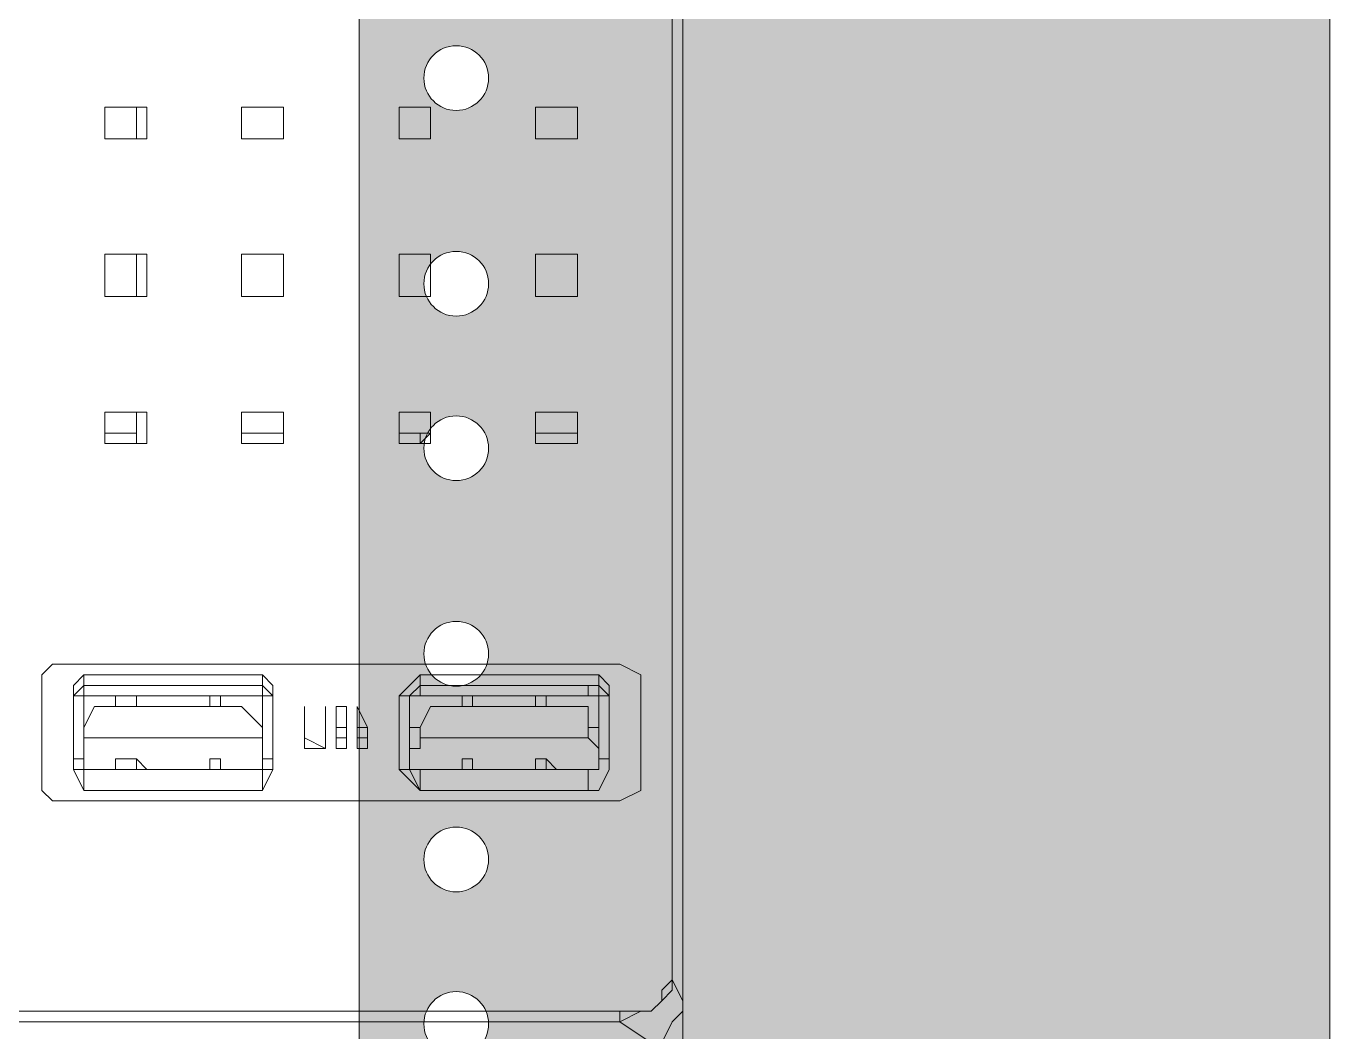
# Model space of a CAD drawing. Header units: millimetres. Extents: x 11706 to 18081, y 7308 to 12674.
# Drawn here: x 16327.1 to 16409.8, y 9467.6 to 9531.4 of the extents above; entities that cross this region are included whole.
import ezdxf

# ---------------------------------------------------------------- set-up
doc = ezdxf.new("R2010")
doc.units = ezdxf.units.MM
doc.layers.get('0').update_dxf_attribs({"lineweight": 0})
doc.layers.add('H', color=7, linetype='Continuous')

# ---------------------------------------------------------------- blocks, each defined once
blk = doc.blocks.new('ND-6842')
h = blk.add_hatch(color=9)
h.dxf.hatch_style = 1
h.paths.add_polyline_path([(2857.57, 7259.12), (2257.57, 7259.12), (2257.57, 5286.22), (2857.57, 5286.22)])
h.paths.add_polyline_path([(2807.57, 7209.12), (2807.57, 5336.22), (2307.57, 5336.22), (2307.57, 7209.12)], flags=16)
h = blk.add_hatch(color=9)
h.dxf.hatch_style = 1
h.paths.add_polyline_path([(2782.57, 7209.12), (2807.57, 7209.12), (2807.57, 5336.22), (2782.57, 5336.22)])
h.paths.add_polyline_path([(2792.57, 5345.52, 1), (2787.57, 5345.52, 1)], flags=16)
h.paths.add_polyline_path([(2792.57, 5361.4, 1), (2787.57, 5361.4, 1)], flags=16)
h.paths.add_polyline_path([(2792.57, 5377.27, 1), (2787.57, 5377.27, 1)], flags=16)
h.paths.add_polyline_path([(2792.57, 5389.97, 1), (2787.57, 5389.97, 1)], flags=16)
h.paths.add_polyline_path([(2792.57, 5405.85, 1), (2787.57, 5405.85, 1)], flags=16)
h.paths.add_polyline_path([(2792.57, 5421.72, 1), (2787.57, 5421.72, 1)], flags=16)
h.paths.add_polyline_path([(2792.57, 5434.42, 1), (2787.57, 5434.42, 1)], flags=16)
h.paths.add_polyline_path([(2792.57, 5450.3, 1), (2787.57, 5450.3, 1)], flags=16)
h.paths.add_polyline_path([(2792.57, 5466.17, 1), (2787.57, 5466.17, 1)], flags=16)
h.paths.add_polyline_path([(2792.57, 5478.87, 1), (2787.57, 5478.87, 1)], flags=16)
h.paths.add_polyline_path([(2792.57, 5494.75, 1), (2787.57, 5494.75, 1)], flags=16)
h.paths.add_polyline_path([(2792.57, 5510.62, 1), (2787.57, 5510.62, 1)], flags=16)
h.paths.add_polyline_path([(2792.57, 5523.32, 1), (2787.57, 5523.32, 1)], flags=16)
h.paths.add_polyline_path([(2792.57, 5539.2, 1), (2787.57, 5539.2, 1)], flags=16)
h.paths.add_polyline_path([(2792.57, 5555.07, 1), (2787.57, 5555.07, 1)], flags=16)
h.paths.add_polyline_path([(2792.57, 5567.77, 1), (2787.57, 5567.77, 1)], flags=16)
h.paths.add_polyline_path([(2792.57, 5583.65, 1), (2787.57, 5583.65, 1)], flags=16)
h.paths.add_polyline_path([(2792.57, 5599.52, 1), (2787.57, 5599.52, 1)], flags=16)
h.paths.add_polyline_path([(2792.57, 5612.22, 1), (2787.57, 5612.22, 1)], flags=16)
h.paths.add_polyline_path([(2792.57, 5628.1, 1), (2787.57, 5628.1, 1)], flags=16)
h.paths.add_polyline_path([(2792.57, 5643.97, 1), (2787.57, 5643.97, 1)], flags=16)
h.paths.add_polyline_path([(2792.57, 5656.67, 1), (2787.57, 5656.67, 1)], flags=16)
h.paths.add_polyline_path([(2792.57, 5672.55, 1), (2787.57, 5672.55, 1)], flags=16)
h.paths.add_polyline_path([(2792.57, 5688.42, 1), (2787.57, 5688.42, 1)], flags=16)
h.paths.add_polyline_path([(2792.57, 5701.12, 1), (2787.57, 5701.12, 1)], flags=16)
h.paths.add_polyline_path([(2792.57, 5717, 1), (2787.57, 5717, 1)], flags=16)
h.paths.add_polyline_path([(2792.57, 5732.87, 1), (2787.57, 5732.87, 1)], flags=16)
h.paths.add_polyline_path([(2792.57, 5745.57, 1), (2787.57, 5745.57, 1)], flags=16)
h.paths.add_polyline_path([(2792.57, 5761.45, 1), (2787.57, 5761.45, 1)], flags=16)
h.paths.add_polyline_path([(2792.57, 5777.32, 1), (2787.57, 5777.32, 1)], flags=16)
h.paths.add_polyline_path([(2792.57, 5790.02, 1), (2787.57, 5790.02, 1)], flags=16)
h.paths.add_polyline_path([(2792.57, 5805.9, 1), (2787.57, 5805.9, 1)], flags=16)
h.paths.add_polyline_path([(2792.57, 5821.77, 1), (2787.57, 5821.77, 1)], flags=16)
h.paths.add_polyline_path([(2792.57, 5834.47, 1), (2787.57, 5834.47, 1)], flags=16)
h.paths.add_polyline_path([(2792.57, 5850.35, 1), (2787.57, 5850.35, 1)], flags=16)
h.paths.add_polyline_path([(2792.57, 5866.22, 1), (2787.57, 5866.22, 1)], flags=16)
h.paths.add_polyline_path([(2792.57, 5878.92, 1), (2787.57, 5878.92, 1)], flags=16)
h.paths.add_polyline_path([(2792.57, 5894.8, 1), (2787.57, 5894.8, 1)], flags=16)
h.paths.add_polyline_path([(2792.57, 5910.67, 1), (2787.57, 5910.67, 1)], flags=16)
h.paths.add_polyline_path([(2792.57, 5923.37, 1), (2787.57, 5923.37, 1)], flags=16)
h.paths.add_polyline_path([(2792.57, 5939.25, 1), (2787.57, 5939.25, 1)], flags=16)
h.paths.add_polyline_path([(2792.57, 5955.12, 1), (2787.57, 5955.12, 1)], flags=16)
h.paths.add_polyline_path([(2792.57, 5967.82, 1), (2787.57, 5967.82, 1)], flags=16)
h.paths.add_polyline_path([(2792.57, 5983.7, 1), (2787.57, 5983.7, 1)], flags=16)
h.paths.add_polyline_path([(2792.57, 5999.57, 1), (2787.57, 5999.57, 1)], flags=16)
h.paths.add_polyline_path([(2792.57, 6012.27, 1), (2787.57, 6012.27, 1)], flags=16)
h.paths.add_polyline_path([(2792.57, 6028.15, 1), (2787.57, 6028.15, 1)], flags=16)
h.paths.add_polyline_path([(2792.57, 6044.02, 1), (2787.57, 6044.02, 1)], flags=16)
h.paths.add_polyline_path([(2792.57, 6056.72, 1), (2787.57, 6056.72, 1)], flags=16)
h.paths.add_polyline_path([(2792.57, 6072.6, 1), (2787.57, 6072.6, 1)], flags=16)
h.paths.add_polyline_path([(2792.57, 6088.47, 1), (2787.57, 6088.47, 1)], flags=16)
h.paths.add_polyline_path([(2792.57, 6101.17, 1), (2787.57, 6101.17, 1)], flags=16)
h.paths.add_polyline_path([(2792.57, 6117.05, 1), (2787.57, 6117.05, 1)], flags=16)
h.paths.add_polyline_path([(2792.57, 6132.92, 1), (2787.57, 6132.92, 1)], flags=16)
h.paths.add_polyline_path([(2792.57, 6145.62, 1), (2787.57, 6145.62, 1)], flags=16)
h.paths.add_polyline_path([(2792.57, 6161.5, 1), (2787.57, 6161.5, 1)], flags=16)
h.paths.add_polyline_path([(2792.57, 6177.37, 1), (2787.57, 6177.37, 1)], flags=16)
h.paths.add_polyline_path([(2792.57, 6190.07, 1), (2787.57, 6190.07, 1)], flags=16)
h.paths.add_polyline_path([(2792.57, 6205.95, 1), (2787.57, 6205.95, 1)], flags=16)
h.paths.add_polyline_path([(2792.57, 6221.82, 1), (2787.57, 6221.82, 1)], flags=16)
h.paths.add_polyline_path([(2792.57, 6234.52, 1), (2787.57, 6234.52, 1)], flags=16)
h.paths.add_polyline_path([(2792.57, 6250.4, 1), (2787.57, 6250.4, 1)], flags=16)
h.paths.add_polyline_path([(2792.57, 6266.27, 1), (2787.57, 6266.27, 1)], flags=16)
h.paths.add_polyline_path([(2792.57, 6278.97, 1), (2787.57, 6278.97, 1)], flags=16)
h.paths.add_polyline_path([(2792.57, 6294.85, 1), (2787.57, 6294.85, 1)], flags=16)
h.paths.add_polyline_path([(2792.57, 6310.72, 1), (2787.57, 6310.72, 1)], flags=16)
h.paths.add_polyline_path([(2792.57, 6323.42, 1), (2787.57, 6323.42, 1)], flags=16)
h.paths.add_polyline_path([(2792.57, 6339.3, 1), (2787.57, 6339.3, 1)], flags=16)
h.paths.add_polyline_path([(2792.57, 6355.17, 1), (2787.57, 6355.17, 1)], flags=16)
h.paths.add_polyline_path([(2792.57, 6367.87, 1), (2787.57, 6367.87, 1)], flags=16)
h.paths.add_polyline_path([(2792.57, 6383.75, 1), (2787.57, 6383.75, 1)], flags=16)
h.paths.add_polyline_path([(2792.57, 6399.62, 1), (2787.57, 6399.62, 1)], flags=16)
h.paths.add_polyline_path([(2792.57, 6412.32, 1), (2787.57, 6412.32, 1)], flags=16)
h.paths.add_polyline_path([(2792.57, 6428.2, 1), (2787.57, 6428.2, 1)], flags=16)
h.paths.add_polyline_path([(2792.57, 6444.07, 1), (2787.57, 6444.07, 1)], flags=16)
h.paths.add_polyline_path([(2792.57, 6456.77, 1), (2787.57, 6456.77, 1)], flags=16)
h.paths.add_polyline_path([(2792.57, 6472.65, 1), (2787.57, 6472.65, 1)], flags=16)
h.paths.add_polyline_path([(2792.57, 6488.52, 1), (2787.57, 6488.52, 1)], flags=16)
h.paths.add_polyline_path([(2792.57, 6501.22, 1), (2787.57, 6501.22, 1)], flags=16)
h.paths.add_polyline_path([(2792.57, 6517.1, 1), (2787.57, 6517.1, 1)], flags=16)
h.paths.add_polyline_path([(2792.57, 6532.97, 1), (2787.57, 6532.97, 1)], flags=16)
h.paths.add_polyline_path([(2792.57, 6545.67, 1), (2787.57, 6545.67, 1)], flags=16)
h.paths.add_polyline_path([(2792.57, 6561.55, 1), (2787.57, 6561.55, 1)], flags=16)
h.paths.add_polyline_path([(2792.57, 6577.42, 1), (2787.57, 6577.42, 1)], flags=16)
h.paths.add_polyline_path([(2792.57, 6590.12, 1), (2787.57, 6590.12, 1)], flags=16)
h.paths.add_polyline_path([(2792.57, 6606, 1), (2787.57, 6606, 1)], flags=16)
h.paths.add_polyline_path([(2792.57, 6621.87, 1), (2787.57, 6621.87, 1)], flags=16)
h.paths.add_polyline_path([(2792.57, 6634.57, 1), (2787.57, 6634.57, 1)], flags=16)
h.paths.add_polyline_path([(2792.57, 6650.45, 1), (2787.57, 6650.45, 1)], flags=16)
h.paths.add_polyline_path([(2792.57, 6666.32, 1), (2787.57, 6666.32, 1)], flags=16)
h.paths.add_polyline_path([(2792.57, 6679.02, 1), (2787.57, 6679.02, 1)], flags=16)
h.paths.add_polyline_path([(2792.57, 6694.9, 1), (2787.57, 6694.9, 1)], flags=16)
h.paths.add_polyline_path([(2792.57, 6710.77, 1), (2787.57, 6710.77, 1)], flags=16)
h.paths.add_polyline_path([(2792.57, 6723.47, 1), (2787.57, 6723.47, 1)], flags=16)
h.paths.add_polyline_path([(2792.57, 6739.35, 1), (2787.57, 6739.35, 1)], flags=16)
h.paths.add_polyline_path([(2792.57, 6755.22, 1), (2787.57, 6755.22, 1)], flags=16)
h.paths.add_polyline_path([(2792.57, 6767.92, 1), (2787.57, 6767.92, 1)], flags=16)
h.paths.add_polyline_path([(2792.57, 6783.8, 1), (2787.57, 6783.8, 1)], flags=16)
h.paths.add_polyline_path([(2792.57, 6799.67, 1), (2787.57, 6799.67, 1)], flags=16)
h.paths.add_polyline_path([(2792.57, 6812.37, 1), (2787.57, 6812.37, 1)], flags=16)
h.paths.add_polyline_path([(2792.57, 6828.25, 1), (2787.57, 6828.25, 1)], flags=16)
h.paths.add_polyline_path([(2792.57, 6844.12, 1), (2787.57, 6844.12, 1)], flags=16)
h.paths.add_polyline_path([(2792.57, 6856.82, 1), (2787.57, 6856.82, 1)], flags=16)
h.paths.add_polyline_path([(2792.57, 6872.7, 1), (2787.57, 6872.7, 1)], flags=16)
h.paths.add_polyline_path([(2792.57, 6888.57, 1), (2787.57, 6888.57, 1)], flags=16)
h.paths.add_polyline_path([(2792.57, 6901.27, 1), (2787.57, 6901.27, 1)], flags=16)
h.paths.add_polyline_path([(2792.57, 6917.15, 1), (2787.57, 6917.15, 1)], flags=16)
h.paths.add_polyline_path([(2792.57, 6933.02, 1), (2787.57, 6933.02, 1)], flags=16)
h.paths.add_polyline_path([(2792.57, 6945.72, 1), (2787.57, 6945.72, 1)], flags=16)
h.paths.add_polyline_path([(2792.57, 6961.6, 1), (2787.57, 6961.6, 1)], flags=16)
h.paths.add_polyline_path([(2792.57, 6977.47, 1), (2787.57, 6977.47, 1)], flags=16)
h.paths.add_polyline_path([(2792.57, 6990.17, 1), (2787.57, 6990.17, 1)], flags=16)
h.paths.add_polyline_path([(2792.57, 7006.05, 1), (2787.57, 7006.05, 1)], flags=16)
h.paths.add_polyline_path([(2792.57, 7021.92, 1), (2787.57, 7021.92, 1)], flags=16)
h.paths.add_polyline_path([(2792.57, 7034.62, 1), (2787.57, 7034.62, 1)], flags=16)
h.paths.add_polyline_path([(2792.57, 7050.5, 1), (2787.57, 7050.5, 1)], flags=16)
h.paths.add_polyline_path([(2792.57, 7066.37, 1), (2787.57, 7066.37, 1)], flags=16)
h.paths.add_polyline_path([(2792.57, 7079.07, 1), (2787.57, 7079.07, 1)], flags=16)
h.paths.add_polyline_path([(2792.57, 7094.95, 1), (2787.57, 7094.95, 1)], flags=16)
h.paths.add_polyline_path([(2792.57, 7110.82, 1), (2787.57, 7110.82, 1)], flags=16)
h.paths.add_polyline_path([(2792.57, 7123.52, 1), (2787.57, 7123.52, 1)], flags=16)
h.paths.add_polyline_path([(2792.57, 7139.4, 1), (2787.57, 7139.4, 1)], flags=16)
h.paths.add_polyline_path([(2792.57, 7155.27, 1), (2787.57, 7155.27, 1)], flags=16)
h.paths.add_polyline_path([(2792.57, 7167.97, 1), (2787.57, 7167.97, 1)], flags=16)
h.paths.add_polyline_path([(2792.57, 7183.85, 1), (2787.57, 7183.85, 1)], flags=16)
h.paths.add_polyline_path([(2792.57, 7199.72, 1), (2787.57, 7199.72, 1)], flags=16)
at = {"lineweight": 0}
for p, q in [((2857.57, 7259.12), (2857.57, 5286.22)), ((2782.57, 7209.12), (2782.57, 5336.22)), ((2807.57, 7209.12), (2807.57, 5336.22))]:
    blk.add_line(p, q, dxfattribs=at)
for centre in [(2790.07, 6561.55), (2790.07, 6545.67), (2790.07, 6532.97), (2790.07, 6517.1), (2790.07, 6501.22), (2790.07, 6488.52)]:
    blk.add_circle(centre, 2.5, dxfattribs=at)
blk = doc.blocks.new('SRN-4000')
at = {"layer": 'H', "lineweight": 0}
for points in [[(3353.281, -2542.442), (3353.281, -2423.109)], [(3352.614, -2541.109), (3352.614, -2423.775)], [(3352.614, -2423.775), (3352.614, -2541.109)], [(3353.281, -2542.442), (3353.281, -2535.775)], [(3352.614, -2541.109), (3352.614, -2541.775), (3351.948, -2542.442), (3351.281, -2543.109), (3350.614, -2543.109), (3349.281, -2543.775)], [(3352.614, -2541.109), (3352.614, -2541.109), (3352.614, -2541.109)], [(3352.614, -2541.109), (3353.281, -2542.442)], [(3353.281, -2542.442), (3353.281, -2543.109), (3352.614, -2543.775), (3352.614, -2543.775), (3351.948, -2545.109), (3351.281, -2545.109)], [(3309.281, -2543.775), (3324.614, -2543.775)], [(3349.281, -2543.775), (3310.614, -2543.775)], [(3351.281, -2545.109), (3349.281, -2543.775)]]:
    blk.add_lwpolyline(points, dxfattribs=at)
at = {"layer": 'H', "color": 8, "lineweight": 0}
for points in [[(3316.614, -2485.775), (3316.614, -2487.775)], [(3316.614, -2485.775), (3316.614, -2485.775)], [(3318.614, -2485.775), (3316.614, -2485.775)], [(3316.614, -2485.775), (3316.614, -2485.775)], [(3316.614, -2485.775), (3316.614, -2487.775)], [(3316.614, -2485.775), (3316.614, -2485.775)], [(3318.614, -2485.775), (3316.614, -2485.775)], [(3316.614, -2485.775), (3316.614, -2485.775)], [(3319.281, -2485.775), (3316.614, -2485.775)], [(3316.614, -2485.775), (3316.614, -2487.775)], [(3318.614, -2485.775), (3318.614, -2485.775)], [(3318.614, -2487.775), (3318.614, -2485.775)], [(3318.614, -2485.775), (3318.614, -2485.775)], [(3318.614, -2485.775), (3318.614, -2485.775)], [(3318.614, -2487.775), (3318.614, -2485.775)], [(3318.614, -2485.775), (3318.614, -2485.775)], [(3319.281, -2487.775), (3319.281, -2485.775)], [(3325.281, -2485.775), (3325.281, -2485.775)], [(3325.281, -2485.775), (3325.281, -2485.775)], [(3327.948, -2485.775), (3325.281, -2485.775)], [(3325.281, -2485.775), (3325.281, -2487.775)], [(3325.281, -2485.775), (3325.281, -2485.775)], [(3325.281, -2485.775), (3325.281, -2487.775)], [(3325.281, -2485.775), (3325.281, -2485.775)], [(3327.948, -2485.775), (3325.281, -2485.775)], [(3327.948, -2485.775), (3325.281, -2485.775)], [(3325.281, -2485.775), (3325.281, -2487.775)], [(3327.948, -2487.775), (3327.948, -2485.775)], [(3327.948, -2485.775), (3327.948, -2485.775)], [(3327.948, -2487.775), (3327.948, -2485.775)], [(3327.948, -2485.775), (3327.948, -2485.775)], [(3327.948, -2485.775), (3327.948, -2485.775)], [(3327.948, -2485.775), (3327.948, -2485.775)], [(3327.948, -2487.775), (3327.948, -2485.775)], [(3336.614, -2485.775), (3335.281, -2485.775)], [(3335.281, -2485.775), (3335.281, -2485.775)], [(3335.281, -2485.775), (3335.281, -2485.775)], [(3335.281, -2485.775), (3335.281, -2487.775)], [(3335.281, -2485.775), (3335.281, -2485.775)], [(3335.281, -2485.775), (3335.281, -2485.775)], [(3335.281, -2485.775), (3335.281, -2487.775)], [(3336.614, -2485.775), (3335.281, -2485.775)], [(3337.281, -2485.775), (3335.281, -2485.775)], [(3335.281, -2485.775), (3335.281, -2487.775)], [(3337.281, -2485.775), (3336.614, -2485.775)], [(3336.614, -2485.775), (3336.614, -2485.775)], [(3336.614, -2485.775), (3337.281, -2485.775)], [(3337.281, -2487.775), (3337.281, -2485.775)], [(3337.281, -2485.775), (3337.281, -2485.775)], [(3337.281, -2487.775), (3337.281, -2485.775)], [(3337.281, -2487.775), (3337.281, -2485.775)], [(3343.948, -2485.775), (3343.948, -2485.775)], [(3346.614, -2485.775), (3343.948, -2485.775)], [(3343.948, -2485.775), (3343.948, -2485.775)], [(3343.948, -2485.775), (3343.948, -2487.775)], [(3343.948, -2485.775), (3343.948, -2485.775)], [(3346.614, -2485.775), (3343.948, -2485.775)], [(3343.948, -2485.775), (3343.948, -2485.775)], [(3343.948, -2485.775), (3343.948, -2487.775)], [(3346.614, -2485.775), (3343.948, -2485.775)], [(3343.948, -2485.775), (3343.948, -2487.775)], [(3346.614, -2485.775), (3346.614, -2485.775)], [(3346.614, -2485.775), (3346.614, -2485.775)], [(3346.614, -2487.775), (3346.614, -2485.775)], [(3346.614, -2485.775), (3346.614, -2485.775)], [(3346.614, -2485.775), (3346.614, -2485.775)], [(3346.614, -2487.775), (3346.614, -2485.775)], [(3346.614, -2487.775), (3346.614, -2485.775)], [(3316.614, -2487.775), (3316.614, -2487.775)], [(3316.614, -2487.775), (3318.614, -2487.775)], [(3316.614, -2487.775), (3316.614, -2487.775)], [(3316.614, -2487.775), (3318.614, -2487.775)], [(3316.614, -2487.775), (3316.614, -2487.775)], [(3316.614, -2487.775), (3316.614, -2487.775)], [(3316.614, -2487.775), (3319.281, -2487.775)], [(3318.614, -2487.775), (3318.614, -2487.775)], [(3318.614, -2487.775), (3318.614, -2487.775)], [(3318.614, -2487.775), (3318.614, -2487.775)], [(3318.614, -2487.775), (3318.614, -2487.775)], [(3325.281, -2487.775), (3325.281, -2487.775)], [(3325.281, -2487.775), (3327.948, -2487.775)], [(3325.281, -2487.775), (3325.281, -2487.775)], [(3325.281, -2487.775), (3325.281, -2487.775)], [(3325.281, -2487.775), (3327.948, -2487.775)], [(3325.281, -2487.775), (3325.281, -2487.775)], [(3325.281, -2487.775), (3327.948, -2487.775)], [(3327.948, -2487.775), (3327.948, -2487.775)], [(3327.948, -2487.775), (3327.948, -2487.775)], [(3327.948, -2487.775), (3327.948, -2487.775)], [(3327.948, -2487.775), (3327.948, -2487.775)], [(3335.281, -2487.775), (3335.281, -2487.775)], [(3335.281, -2487.775), (3335.281, -2487.775)], [(3335.281, -2487.775), (3336.614, -2487.775)], [(3335.281, -2487.775), (3335.281, -2487.775)], [(3335.281, -2487.775), (3335.281, -2487.775)], [(3335.281, -2487.775), (3336.614, -2487.775)], [(3335.281, -2487.775), (3337.281, -2487.775)], [(3336.614, -2487.775), (3337.281, -2487.775)], [(3336.614, -2487.775), (3336.614, -2487.775)], [(3337.281, -2487.775), (3336.614, -2487.775)], [(3337.281, -2487.775), (3337.281, -2487.775)], [(3343.948, -2487.775), (3343.948, -2487.775)], [(3343.948, -2487.775), (3346.614, -2487.775)], [(3343.948, -2487.775), (3343.948, -2487.775)], [(3343.948, -2487.775), (3343.948, -2487.775)], [(3343.948, -2487.775), (3346.614, -2487.775)], [(3343.948, -2487.775), (3343.948, -2487.775)], [(3343.948, -2487.775), (3346.614, -2487.775)], [(3346.614, -2487.775), (3346.614, -2487.775)], [(3346.614, -2487.775), (3346.614, -2487.775)], [(3346.614, -2487.775), (3346.614, -2487.775)], [(3346.614, -2487.775), (3346.614, -2487.775)], [(3316.614, -2495.109), (3316.614, -2497.775)], [(3318.614, -2495.109), (3316.614, -2495.109)], [(3316.614, -2495.109), (3316.614, -2495.109)], [(3316.614, -2495.109), (3316.614, -2495.109)], [(3316.614, -2495.109), (3316.614, -2497.775)], [(3318.614, -2495.109), (3316.614, -2495.109)], [(3316.614, -2495.109), (3316.614, -2495.109)], [(3316.614, -2495.109), (3316.614, -2495.109)], [(3319.281, -2495.109), (3316.614, -2495.109)], [(3316.614, -2495.109), (3316.614, -2497.775)], [(3318.614, -2495.109), (3318.614, -2495.109)], [(3318.614, -2497.775), (3318.614, -2495.109)], [(3318.614, -2495.109), (3318.614, -2495.109)], [(3318.614, -2497.775), (3318.614, -2495.109)], [(3318.614, -2495.109), (3318.614, -2495.109)], [(3318.614, -2495.109), (3318.614, -2495.109)], [(3319.281, -2497.775), (3319.281, -2495.109)], [(3325.281, -2495.109), (3325.281, -2495.109)], [(3325.281, -2495.109), (3325.281, -2497.775)], [(3327.948, -2495.109), (3325.281, -2495.109)], [(3325.281, -2495.109), (3325.281, -2495.109)], [(3325.281, -2495.109), (3325.281, -2497.775)], [(3325.281, -2495.109), (3325.281, -2495.109)], [(3327.948, -2495.109), (3325.281, -2495.109)], [(3325.281, -2495.109), (3325.281, -2495.109)], [(3327.948, -2495.109), (3325.281, -2495.109)], [(3325.281, -2495.109), (3325.281, -2497.775)], [(3327.948, -2495.109), (3327.948, -2495.109)], [(3327.948, -2497.775), (3327.948, -2495.109)], [(3327.948, -2495.109), (3327.948, -2495.109)], [(3327.948, -2497.775), (3327.948, -2495.109)], [(3327.948, -2495.109), (3327.948, -2495.109)], [(3327.948, -2495.109), (3327.948, -2495.109)], [(3327.948, -2497.775), (3327.948, -2495.109)], [(3335.281, -2495.109), (3335.281, -2495.109)], [(3335.281, -2495.109), (3335.281, -2495.109)], [(3335.281, -2495.109), (3335.281, -2497.775)], [(3336.614, -2495.109), (3335.281, -2495.109)], [(3335.281, -2495.109), (3335.281, -2497.775)], [(3335.281, -2495.109), (3335.281, -2495.109)], [(3335.281, -2495.109), (3335.281, -2495.109)], [(3336.614, -2495.109), (3335.281, -2495.109)], [(3337.281, -2495.109), (3335.281, -2495.109)], [(3335.281, -2495.109), (3335.281, -2497.775)], [(3337.281, -2495.109), (3336.614, -2495.109)], [(3336.614, -2495.109), (3337.281, -2495.109)], [(3336.614, -2495.109), (3336.614, -2495.109)], [(3337.281, -2497.775), (3337.281, -2495.109)], [(3337.281, -2497.775), (3337.281, -2495.109)], [(3337.281, -2495.109), (3337.281, -2495.109)], [(3337.281, -2497.775), (3337.281, -2495.109)], [(3343.948, -2495.109), (3343.948, -2495.109)], [(3346.614, -2495.109), (3343.948, -2495.109)], [(3343.948, -2495.109), (3343.948, -2497.775)], [(3343.948, -2495.109), (3343.948, -2495.109)], [(3343.948, -2495.109), (3343.948, -2495.109)], [(3343.948, -2495.109), (3343.948, -2497.775)], [(3343.948, -2495.109), (3343.948, -2495.109)], [(3346.614, -2495.109), (3343.948, -2495.109)], [(3346.614, -2495.109), (3343.948, -2495.109)], [(3343.948, -2495.109), (3343.948, -2497.775)], [(3346.614, -2495.109), (3346.614, -2495.109)], [(3346.614, -2497.775), (3346.614, -2495.109)], [(3346.614, -2495.109), (3346.614, -2495.109)], [(3346.614, -2495.109), (3346.614, -2495.109)], [(3346.614, -2495.109), (3346.614, -2495.109)], [(3346.614, -2497.775), (3346.614, -2495.109)], [(3346.614, -2497.775), (3346.614, -2495.109)], [(3316.614, -2497.775), (3318.614, -2497.775)], [(3316.614, -2497.775), (3316.614, -2497.775)], [(3316.614, -2497.775), (3316.614, -2497.775)], [(3316.614, -2497.775), (3318.614, -2497.775)], [(3316.614, -2497.775), (3316.614, -2497.775)], [(3316.614, -2497.775), (3316.614, -2497.775)], [(3316.614, -2497.775), (3319.281, -2497.775)], [(3318.614, -2497.775), (3318.614, -2497.775)], [(3318.614, -2497.775), (3318.614, -2497.775)], [(3318.614, -2497.775), (3318.614, -2497.775)], [(3318.614, -2497.775), (3318.614, -2497.775)], [(3325.281, -2497.775), (3327.948, -2497.775)], [(3325.281, -2497.775), (3325.281, -2497.775)], [(3325.281, -2497.775), (3325.281, -2497.775)], [(3325.281, -2497.775), (3325.281, -2497.775)], [(3325.281, -2497.775), (3327.948, -2497.775)], [(3325.281, -2497.775), (3325.281, -2497.775)], [(3325.281, -2497.775), (3327.948, -2497.775)], [(3327.948, -2497.775), (3327.948, -2497.775)], [(3327.948, -2497.775), (3327.948, -2497.775)], [(3327.948, -2497.775), (3327.948, -2497.775)], [(3327.948, -2497.775), (3327.948, -2497.775)], [(3335.281, -2497.775), (3336.614, -2497.775)], [(3335.281, -2497.775), (3335.281, -2497.775)], [(3335.281, -2497.775), (3335.281, -2497.775)], [(3335.281, -2497.775), (3336.614, -2497.775)], [(3335.281, -2497.775), (3335.281, -2497.775)], [(3335.281, -2497.775), (3335.281, -2497.775)], [(3335.281, -2497.775), (3337.281, -2497.775)], [(3336.614, -2497.775), (3337.281, -2497.775)], [(3337.281, -2497.775), (3336.614, -2497.775)], [(3336.614, -2497.775), (3336.614, -2497.775)], [(3337.281, -2497.775), (3337.281, -2497.775)], [(3343.948, -2497.775), (3343.948, -2497.775)], [(3343.948, -2497.775), (3346.614, -2497.775)], [(3343.948, -2497.775), (3343.948, -2497.775)], [(3343.948, -2497.775), (3343.948, -2497.775)], [(3343.948, -2497.775), (3346.614, -2497.775)], [(3343.948, -2497.775), (3343.948, -2497.775)], [(3343.948, -2497.775), (3346.614, -2497.775)], [(3346.614, -2497.775), (3346.614, -2497.775)], [(3346.614, -2497.775), (3346.614, -2497.775)], [(3346.614, -2497.775), (3346.614, -2497.775)], [(3346.614, -2497.775), (3346.614, -2497.775)], [(3316.614, -2505.109), (3316.614, -2505.109)], [(3318.614, -2505.109), (3316.614, -2505.109)], [(3316.614, -2505.109), (3316.614, -2505.109)], [(3316.614, -2505.109), (3316.614, -2506.442)], [(3316.614, -2505.109), (3316.614, -2505.109)], [(3316.614, -2505.109), (3316.614, -2506.442)], [(3316.614, -2505.109), (3316.614, -2505.109)], [(3318.614, -2505.109), (3316.614, -2505.109)], [(3319.281, -2505.109), (3316.614, -2505.109)], [(3316.614, -2505.109), (3316.614, -2507.109)], [(3318.614, -2505.109), (3318.614, -2505.109)], [(3318.614, -2505.109), (3318.614, -2505.109)], [(3318.614, -2505.109), (3318.614, -2505.109)], [(3318.614, -2506.442), (3318.614, -2505.109)], [(3318.614, -2505.109), (3318.614, -2505.109)], [(3318.614, -2506.442), (3318.614, -2505.109)], [(3319.281, -2507.109), (3319.281, -2505.109)], [(3325.281, -2505.109), (3325.281, -2505.109)], [(3327.948, -2505.109), (3325.281, -2505.109)], [(3325.281, -2505.109), (3325.281, -2506.442)], [(3327.948, -2505.109), (3325.281, -2505.109)], [(3325.281, -2505.109), (3325.281, -2505.109)], [(3325.281, -2505.109), (3325.281, -2506.442)], [(3325.281, -2505.109), (3325.281, -2505.109)], [(3325.281, -2505.109), (3325.281, -2505.109)], [(3327.948, -2505.109), (3325.281, -2505.109)], [(3325.281, -2505.109), (3325.281, -2507.109)], [(3327.948, -2506.442), (3327.948, -2505.109)], [(3327.948, -2505.109), (3327.948, -2505.109)], [(3327.948, -2506.442), (3327.948, -2505.109)], [(3327.948, -2505.109), (3327.948, -2505.109)], [(3327.948, -2505.109), (3327.948, -2505.109)], [(3327.948, -2505.109), (3327.948, -2505.109)], [(3327.948, -2507.109), (3327.948, -2505.109)], [(3335.281, -2505.109), (3335.281, -2505.109)], [(3335.281, -2505.109), (3335.281, -2506.442)], [(3336.614, -2505.109), (3335.281, -2505.109)], [(3336.614, -2505.109), (3335.281, -2505.109)], [(3335.281, -2505.109), (3335.281, -2505.109)], [(3335.281, -2505.109), (3335.281, -2506.442)], [(3335.281, -2505.109), (3335.281, -2505.109)], [(3335.281, -2505.109), (3335.281, -2505.109)], [(3337.281, -2505.109), (3335.281, -2505.109)], [(3335.281, -2505.109), (3335.281, -2507.109)], [(3336.614, -2505.109), (3337.281, -2505.109)], [(3337.281, -2505.109), (3336.614, -2505.109)], [(3336.614, -2505.109), (3336.614, -2505.109)], [(3337.281, -2506.442), (3337.281, -2505.109)], [(3337.281, -2506.442), (3337.281, -2505.109)], [(3337.281, -2505.109), (3337.281, -2505.109)], [(3337.281, -2507.109), (3337.281, -2505.109)], [(3343.948, -2505.109), (3343.948, -2505.109)], [(3346.614, -2505.109), (3343.948, -2505.109)], [(3343.948, -2505.109), (3343.948, -2505.109)], [(3343.948, -2505.109), (3343.948, -2506.442)], [(3343.948, -2505.109), (3343.948, -2505.109)], [(3343.948, -2505.109), (3343.948, -2505.109)], [(3346.614, -2505.109), (3343.948, -2505.109)], [(3343.948, -2505.109), (3343.948, -2506.442)], [(3346.614, -2505.109), (3343.948, -2505.109)], [(3343.948, -2505.109), (3343.948, -2507.109)], [(3346.614, -2505.109), (3346.614, -2505.109)], [(3346.614, -2505.109), (3346.614, -2505.109)], [(3346.614, -2506.442), (3346.614, -2505.109)], [(3346.614, -2505.109), (3346.614, -2505.109)], [(3346.614, -2505.109), (3346.614, -2505.109)], [(3346.614, -2506.442), (3346.614, -2505.109)], [(3346.614, -2507.109), (3346.614, -2505.109)], [(3316.614, -2506.442), (3316.614, -2506.442)], [(3316.614, -2506.442), (3316.614, -2507.109)], [(3316.614, -2506.442), (3316.614, -2506.442)], [(3316.614, -2506.442), (3318.614, -2506.442)], [(3316.614, -2507.109), (3316.614, -2506.442)], [(3318.614, -2506.442), (3318.614, -2506.442)], [(3318.614, -2507.109), (3318.614, -2506.442)], [(3318.614, -2506.442), (3318.614, -2506.442)], [(3318.614, -2506.442), (3318.614, -2507.109)], [(3325.281, -2507.109), (3325.281, -2506.442)], [(3325.281, -2506.442), (3325.281, -2506.442)], [(3325.281, -2506.442), (3327.948, -2506.442)], [(3325.281, -2506.442), (3325.281, -2507.109)], [(3325.281, -2506.442), (3325.281, -2506.442)], [(3327.948, -2506.442), (3327.948, -2507.109)], [(3327.948, -2506.442), (3327.948, -2506.442)], [(3327.948, -2507.109), (3327.948, -2506.442)], [(3327.948, -2506.442), (3327.948, -2506.442)], [(3335.281, -2507.109), (3335.281, -2506.442)], [(3335.281, -2506.442), (3336.614, -2506.442)], [(3335.281, -2506.442), (3335.281, -2507.109)], [(3335.281, -2506.442), (3335.281, -2506.442)], [(3335.281, -2506.442), (3335.281, -2506.442)], [(3337.281, -2506.442), (3336.614, -2507.109)], [(3336.614, -2507.109), (3336.614, -2506.442)], [(3336.614, -2506.442), (3337.281, -2506.442)], [(3337.281, -2506.442), (3337.281, -2506.442)], [(3343.948, -2506.442), (3343.948, -2506.442)], [(3343.948, -2506.442), (3346.614, -2506.442)], [(3343.948, -2506.442), (3343.948, -2506.442)], [(3343.948, -2506.442), (3343.948, -2507.109)], [(3343.948, -2507.109), (3343.948, -2506.442)], [(3346.614, -2506.442), (3346.614, -2506.442)], [(3346.614, -2506.442), (3346.614, -2506.442)], [(3346.614, -2507.109), (3346.614, -2506.442)], [(3346.614, -2506.442), (3346.614, -2507.109)], [(3316.614, -2507.109), (3318.614, -2507.109)], [(3316.614, -2507.109), (3319.281, -2507.109)], [(3325.281, -2507.109), (3327.948, -2507.109)], [(3325.281, -2507.109), (3327.948, -2507.109)], [(3335.281, -2507.109), (3336.614, -2507.109)], [(3335.281, -2507.109), (3337.281, -2507.109)], [(3343.948, -2507.109), (3346.614, -2507.109)], [(3343.948, -2507.109), (3346.614, -2507.109)], [(3313.281, -2521.109), (3312.614, -2521.775)], [(3349.281, -2521.109), (3313.281, -2521.109)], [(3350.614, -2521.775), (3349.281, -2521.109)], [(3312.614, -2521.775), (3312.614, -2529.109)], [(3315.281, -2521.775), (3314.614, -2522.442), (3314.614, -2523.109)], [(3315.281, -2522.442), (3314.614, -2523.109)], [(3315.281, -2522.442), (3314.614, -2523.109)], [(3315.281, -2521.775), (3315.281, -2522.442)], [(3315.281, -2521.775), (3326.614, -2521.775)], [(3315.281, -2522.442), (3315.281, -2522.442)], [(3326.614, -2522.442), (3315.281, -2522.442)], [(3315.281, -2522.442), (3315.281, -2523.109), (3315.281, -2523.109)], [(3326.614, -2522.442), (3315.281, -2522.442)], [(3315.281, -2522.442), (3315.281, -2522.442)], [(3315.281, -2522.442), (3315.281, -2522.442)], [(3327.281, -2523.109), (3327.281, -2522.442), (3326.614, -2521.775)], [(3326.614, -2521.775), (3326.614, -2522.442)], [(3326.614, -2522.442), (3326.614, -2522.442)], [(3327.281, -2523.109), (3326.614, -2522.442)], [(3327.281, -2523.109), (3326.614, -2522.442)], [(3326.614, -2523.109), (3326.614, -2523.109), (3326.614, -2522.442)], [(3326.614, -2522.442), (3326.614, -2522.442)], [(3326.614, -2522.442), (3326.614, -2522.442)], [(3336.614, -2521.775), (3335.948, -2522.442), (3335.281, -2523.109)], [(3336.614, -2522.442), (3335.948, -2523.109)], [(3336.614, -2522.442), (3335.948, -2523.109)], [(3336.614, -2521.775), (3336.614, -2522.442)], [(3336.614, -2521.775), (3347.948, -2521.775)], [(3336.614, -2522.442), (3336.614, -2522.442)], [(3347.948, -2522.442), (3336.614, -2522.442)], [(3347.281, -2522.442), (3336.614, -2522.442)], [(3336.614, -2522.442), (3336.614, -2523.109), (3336.614, -2523.109)], [(3336.614, -2522.442), (3336.614, -2522.442)], [(3336.614, -2522.442), (3336.614, -2522.442)], [(3347.281, -2522.442), (3347.281, -2522.442)], [(3347.281, -2523.109), (3347.281, -2523.109), (3347.281, -2522.442)], [(3347.281, -2522.442), (3347.281, -2522.442)], [(3347.948, -2522.442), (3347.281, -2522.442)], [(3348.614, -2523.109), (3348.614, -2522.442), (3347.948, -2521.775)], [(3347.948, -2521.775), (3347.948, -2522.442)], [(3347.948, -2523.109), (3347.948, -2522.442)], [(3348.614, -2523.109), (3347.948, -2522.442)], [(3350.614, -2529.109), (3350.614, -2521.775)], [(3314.614, -2523.109), (3314.614, -2523.109)], [(3314.614, -2523.109), (3314.614, -2527.775)], [(3314.614, -2527.775), (3314.614, -2523.109)], [(3315.281, -2523.109), (3315.281, -2523.109), (3314.614, -2523.109)], [(3314.614, -2523.109), (3314.614, -2527.109)], [(3314.614, -2523.109), (3314.614, -2523.109)], [(3314.614, -2523.109), (3314.614, -2523.109)], [(3315.281, -2523.109), (3315.281, -2523.109)], [(3326.614, -2523.109), (3315.281, -2523.109)], [(3315.281, -2523.109), (3315.281, -2527.109)], [(3315.281, -2523.109), (3315.281, -2523.109)], [(3315.281, -2523.109), (3315.281, -2523.109)], [(3318.614, -2523.109), (3318.614, -2523.109), (3317.281, -2523.109)], [(3317.281, -2523.109), (3317.281, -2523.109), (3317.281, -2523.109)], [(3317.281, -2523.109), (3318.614, -2523.109)], [(3317.281, -2523.109), (3317.281, -2523.109)], [(3317.281, -2523.109), (3317.281, -2523.109)], [(3317.281, -2523.109), (3317.281, -2523.109)], [(3317.281, -2523.109), (3317.281, -2523.109)], [(3317.281, -2523.109), (3317.281, -2523.109)], [(3317.281, -2523.775), (3317.281, -2523.109), (3317.281, -2523.109)], [(3317.281, -2523.109), (3317.281, -2523.775)], [(3317.281, -2523.109), (3317.281, -2523.109), (3317.281, -2523.109)], [(3318.614, -2523.109), (3318.614, -2523.109), (3318.614, -2523.109)], [(3318.614, -2523.109), (3318.614, -2523.109)], [(3318.614, -2523.109), (3318.614, -2523.109), (3318.614, -2523.109)], [(3318.614, -2523.109), (3318.614, -2523.109)], [(3318.614, -2523.109), (3318.614, -2523.109)], [(3319.281, -2523.109), (3318.614, -2523.109), (3318.614, -2523.775)], [(3318.614, -2523.109), (3318.614, -2523.109)], [(3318.614, -2523.775), (3318.614, -2523.109)], [(3319.281, -2523.109), (3319.281, -2523.109)], [(3323.281, -2523.775), (3323.281, -2523.109), (3323.281, -2523.109)], [(3323.281, -2523.109), (3323.281, -2523.109)], [(3323.281, -2523.109), (3323.281, -2523.109), (3323.281, -2523.109)], [(3323.281, -2523.109), (3323.281, -2523.109)], [(3323.281, -2523.109), (3323.281, -2523.109)], [(3323.281, -2523.109), (3323.281, -2523.109)], [(3323.281, -2523.109), (3323.281, -2523.109), (3323.281, -2523.109)], [(3323.281, -2523.109), (3323.281, -2523.109)], [(3323.281, -2523.109), (3323.281, -2523.775)], [(3323.281, -2523.109), (3323.948, -2523.109)], [(3323.948, -2523.109), (3323.281, -2523.109), (3323.281, -2523.109)], [(3323.948, -2523.109), (3323.948, -2523.109), (3323.948, -2523.775)], [(3323.948, -2523.109), (3323.948, -2523.109)], [(3323.948, -2523.109), (3323.948, -2523.109)], [(3323.948, -2523.109), (3323.948, -2523.109), (3323.948, -2523.109)], [(3323.948, -2523.109), (3323.948, -2523.109)], [(3323.948, -2523.109), (3323.948, -2523.109)], [(3323.948, -2523.109), (3323.948, -2523.109), (3323.948, -2523.109)], [(3323.948, -2523.775), (3323.948, -2523.109)], [(3323.948, -2523.109), (3323.948, -2523.109)], [(3326.614, -2523.109), (3326.614, -2523.109)], [(3326.614, -2527.109), (3326.614, -2523.109)], [(3327.281, -2523.109), (3327.281, -2523.109), (3326.614, -2523.109)], [(3326.614, -2523.109), (3326.614, -2523.109)], [(3326.614, -2523.109), (3326.614, -2523.109)], [(3327.281, -2523.109), (3327.281, -2523.109)], [(3327.281, -2523.109), (3327.281, -2527.775)], [(3327.281, -2527.775), (3327.281, -2523.109)], [(3327.281, -2527.109), (3327.281, -2523.109)], [(3327.281, -2523.109), (3327.281, -2523.109)], [(3327.281, -2523.109), (3327.281, -2523.109)], [(3335.281, -2523.109), (3335.948, -2523.109)], [(3335.281, -2527.775), (3335.281, -2523.109)], [(3336.614, -2523.109), (3335.948, -2523.109)], [(3335.948, -2523.109), (3335.948, -2527.775)], [(3335.948, -2523.109), (3335.948, -2523.109), (3335.948, -2523.109)], [(3335.948, -2523.109), (3335.948, -2527.109)], [(3335.948, -2523.109), (3335.948, -2527.109)], [(3335.948, -2523.109), (3335.948, -2523.109)], [(3335.948, -2523.109), (3335.948, -2523.109)], [(3335.948, -2523.109), (3335.948, -2523.109)], [(3347.281, -2523.109), (3336.614, -2523.109)], [(3336.614, -2523.109), (3336.614, -2523.109)], [(3339.281, -2523.109), (3339.948, -2523.109)], [(3339.948, -2523.109), (3339.281, -2523.109), (3339.281, -2523.109)], [(3339.281, -2523.109), (3339.281, -2523.109)], [(3339.281, -2523.109), (3339.281, -2523.109)], [(3339.281, -2523.109), (3339.281, -2523.109)], [(3339.281, -2523.109), (3339.281, -2523.109)], [(3339.281, -2523.109), (3339.281, -2523.109)], [(3339.281, -2523.109), (3339.281, -2523.109), (3339.281, -2523.109)], [(3339.281, -2523.109), (3339.281, -2523.775)], [(3339.281, -2523.775), (3339.281, -2523.109), (3339.281, -2523.109)], [(3339.281, -2523.109), (3339.281, -2523.109), (3339.281, -2523.109)], [(3339.948, -2523.109), (3339.948, -2523.109)], [(3339.948, -2523.109), (3339.948, -2523.109), (3339.948, -2523.109)], [(3339.948, -2523.109), (3339.948, -2523.109), (3339.948, -2523.109)], [(3339.948, -2523.109), (3339.948, -2523.109)], [(3339.948, -2523.109), (3339.948, -2523.109)], [(3339.948, -2523.109), (3339.948, -2523.109)], [(3339.948, -2523.109), (3339.948, -2523.109), (3339.948, -2523.775)], [(3339.948, -2523.109), (3339.948, -2523.109)], [(3339.948, -2523.775), (3339.948, -2523.109)], [(3343.948, -2523.109), (3343.948, -2523.109)], [(3343.948, -2523.109), (3343.948, -2523.109)], [(3343.948, -2523.775), (3343.948, -2523.109), (3343.948, -2523.109)], [(3343.948, -2523.109), (3343.948, -2523.109)], [(3343.948, -2523.109), (3343.948, -2523.109)], [(3343.948, -2523.109), (3343.948, -2523.109), (3343.948, -2523.109)], [(3343.948, -2523.109), (3343.948, -2523.775)], [(3343.948, -2523.109), (3343.948, -2523.109)], [(3343.948, -2523.109), (3344.614, -2523.109)], [(3343.948, -2523.109), (3343.948, -2523.109), (3343.948, -2523.109)], [(3344.614, -2523.109), (3344.614, -2523.109), (3343.948, -2523.109)], [(3344.614, -2523.109), (3344.614, -2523.109)], [(3344.614, -2523.109), (3344.614, -2523.109)], [(3344.614, -2523.109), (3344.614, -2523.109)], [(3345.281, -2523.109), (3344.614, -2523.109), (3344.614, -2523.775)], [(3344.614, -2523.109), (3344.614, -2523.109), (3344.614, -2523.109)], [(3344.614, -2523.775), (3344.614, -2523.109)], [(3344.614, -2523.109), (3344.614, -2523.109), (3344.614, -2523.109)], [(3344.614, -2523.109), (3344.614, -2523.109)], [(3345.281, -2523.109), (3345.281, -2523.109)], [(3347.281, -2523.109), (3347.948, -2523.109)], [(3347.948, -2523.109), (3347.948, -2523.109)], [(3347.948, -2527.109), (3347.948, -2523.109)], [(3347.948, -2527.109), (3347.948, -2523.109)], [(3347.948, -2523.109), (3347.948, -2523.109), (3347.948, -2523.109)], [(3348.614, -2523.109), (3347.948, -2523.109)], [(3347.948, -2523.109), (3347.948, -2523.109)], [(3347.948, -2523.109), (3347.948, -2523.109)], [(3348.614, -2523.109), (3348.614, -2523.109)], [(3348.614, -2523.109), (3348.614, -2527.775)], [(3348.614, -2527.775), (3348.614, -2523.109)], [(3315.948, -2523.775), (3315.281, -2525.109)], [(3325.281, -2523.775), (3315.948, -2523.775)], [(3317.281, -2523.775), (3318.614, -2523.775)], [(3323.281, -2523.775), (3323.948, -2523.775)], [(3326.614, -2525.109), (3325.281, -2523.775)], [(3329.281, -2523.775), (3329.281, -2525.775), (3329.281, -2525.775), (3329.281, -2525.775), (3330.614, -2526.442), (3330.614, -2525.775), (3330.614, -2525.775), (3330.614, -2525.109), (3330.614, -2523.775)], [(3329.281, -2523.775), (3329.281, -2523.775), (3329.281, -2523.775)], [(3330.614, -2523.775), (3330.614, -2525.775), (3330.614, -2526.442), (3330.614, -2526.442), (3329.281, -2526.442), (3329.281, -2526.442)], [(3329.281, -2526.442), (3329.281, -2525.775), (3329.281, -2525.775), (3329.281, -2523.775)], [(3330.614, -2523.775), (3330.614, -2523.775), (3330.614, -2523.775)], [(3331.281, -2525.775), (3331.281, -2526.442), (3331.948, -2526.442), (3331.948, -2525.775), (3331.948, -2525.775), (3331.948, -2525.775), (3331.948, -2525.775), (3331.281, -2525.775), (3331.281, -2525.775), (3331.281, -2525.775), (3331.281, -2525.109), (3331.281, -2525.109), (3331.281, -2525.109), (3331.281, -2525.109), (3331.281, -2523.775), (3331.948, -2523.775)], [(3331.948, -2523.775), (3331.948, -2525.109), (3331.948, -2525.109)], [(3331.948, -2523.775), (3331.948, -2523.775), (3331.948, -2523.775)], [(3332.614, -2523.775), (3332.614, -2523.775), (3333.281, -2525.109), (3333.281, -2525.109), (3333.281, -2525.109), (3333.281, -2525.109), (3333.281, -2525.775)], [(3332.614, -2526.442), (3332.614, -2525.109), (3332.614, -2523.775)], [(3337.281, -2523.775), (3336.614, -2525.109)], [(3347.281, -2523.775), (3337.281, -2523.775)], [(3339.281, -2523.775), (3339.948, -2523.775)], [(3343.948, -2523.775), (3344.614, -2523.775)], [(3347.281, -2525.109), (3347.281, -2523.775)], [(3315.281, -2525.775), (3315.281, -2525.109)], [(3315.281, -2525.109), (3315.281, -2525.775)], [(3315.281, -2525.775), (3315.281, -2525.775), (3315.281, -2525.109)], [(3315.281, -2525.109), (3315.281, -2525.109)], [(3315.281, -2525.109), (3315.281, -2525.109), (3315.281, -2525.109)], [(3315.281, -2525.775), (3326.614, -2525.775)], [(3315.281, -2525.775), (3315.281, -2525.775)], [(3315.281, -2525.775), (3315.281, -2526.442), (3315.281, -2526.442)], [(3326.614, -2525.109), (3326.614, -2525.775)], [(3326.614, -2525.775), (3326.614, -2525.109)], [(3326.614, -2525.109), (3326.614, -2525.109)], [(3326.614, -2525.109), (3326.614, -2525.109), (3326.614, -2525.109)], [(3326.614, -2525.775), (3326.614, -2525.775), (3326.614, -2525.109)], [(3326.614, -2526.442), (3326.614, -2526.442), (3326.614, -2525.775)], [(3326.614, -2525.775), (3326.614, -2525.775)], [(3331.948, -2525.109), (3331.948, -2525.109), (3331.281, -2525.109), (3331.281, -2525.109), (3331.281, -2525.109), (3331.948, -2525.109), (3331.948, -2525.775), (3331.948, -2525.775)], [(3331.948, -2525.775), (3331.948, -2525.775), (3331.948, -2526.442), (3331.948, -2526.442), (3331.281, -2526.442), (3331.281, -2526.442)], [(3331.281, -2526.442), (3331.281, -2526.442), (3331.281, -2525.775)], [(3332.614, -2525.109), (3333.281, -2525.109), (3333.281, -2525.109), (3333.281, -2525.109), (3333.281, -2525.109), (3333.281, -2525.109), (3332.614, -2525.109)], [(3332.614, -2525.109), (3332.614, -2525.109), (3332.614, -2525.109)], [(3332.614, -2525.775), (3332.614, -2525.775), (3332.614, -2525.775)], [(3332.614, -2525.775), (3333.281, -2525.775), (3333.281, -2525.775), (3333.281, -2525.775), (3333.281, -2525.775), (3333.281, -2525.775), (3333.281, -2525.775), (3332.614, -2525.775)], [(3333.281, -2525.775), (3333.281, -2525.775), (3333.281, -2525.775), (3333.281, -2525.775), (3333.281, -2526.442), (3332.614, -2526.442), (3332.614, -2526.442)], [(3335.948, -2525.109), (3336.614, -2525.109), (3336.614, -2525.109)], [(3336.614, -2525.775), (3336.614, -2526.442), (3335.948, -2526.442)], [(3336.614, -2525.775), (3336.614, -2525.109)], [(3336.614, -2525.109), (3336.614, -2525.775)], [(3336.614, -2525.109), (3336.614, -2525.109)], [(3336.614, -2525.775), (3336.614, -2525.775), (3336.614, -2525.109)], [(3336.614, -2525.775), (3347.281, -2525.775)], [(3336.614, -2525.775), (3336.614, -2525.775)], [(3347.281, -2525.109), (3347.281, -2525.775)], [(3347.281, -2525.775), (3347.281, -2525.109)], [(3347.281, -2525.109), (3347.948, -2525.109), (3347.948, -2525.109)], [(3347.281, -2525.109), (3347.281, -2525.109)], [(3347.281, -2525.775), (3347.281, -2525.775), (3347.281, -2525.109)], [(3347.948, -2526.442), (3347.948, -2526.442), (3347.281, -2525.775)], [(3347.281, -2525.775), (3347.281, -2525.775)], [(3314.614, -2527.109), (3315.281, -2527.109), (3315.281, -2527.109)], [(3314.614, -2527.109), (3314.614, -2527.109)], [(3314.614, -2527.109), (3314.614, -2527.775)], [(3315.281, -2527.775), (3315.281, -2527.109)], [(3318.614, -2527.109), (3317.281, -2527.109)], [(3317.281, -2527.109), (3317.281, -2527.775)], [(3317.281, -2527.775), (3317.281, -2527.775), (3317.281, -2527.109)], [(3318.614, -2527.775), (3318.614, -2527.109)], [(3318.614, -2527.109), (3319.281, -2527.775), (3319.281, -2527.775)], [(3323.948, -2527.109), (3323.281, -2527.109)], [(3323.281, -2527.109), (3323.281, -2527.775)], [(3323.281, -2527.775), (3323.281, -2527.775), (3323.281, -2527.109)], [(3323.948, -2527.109), (3323.948, -2527.775), (3323.948, -2527.775)], [(3323.948, -2527.775), (3323.948, -2527.109)], [(3326.614, -2527.109), (3327.281, -2527.109), (3327.281, -2527.109)], [(3326.614, -2527.109), (3326.614, -2527.775)], [(3327.281, -2527.109), (3327.281, -2527.109)], [(3327.281, -2527.775), (3327.281, -2527.109)], [(3335.948, -2527.109), (3335.948, -2527.109), (3335.948, -2527.109)], [(3335.948, -2527.109), (3335.948, -2527.109)], [(3335.948, -2527.775), (3335.948, -2527.109)], [(3335.948, -2527.109), (3335.948, -2527.775)], [(3339.948, -2527.109), (3339.281, -2527.109)], [(3339.281, -2527.109), (3339.281, -2527.775)], [(3339.281, -2527.775), (3339.281, -2527.775), (3339.281, -2527.109)], [(3339.948, -2527.775), (3339.948, -2527.109)], [(3339.948, -2527.109), (3339.948, -2527.775), (3339.948, -2527.775)], [(3344.614, -2527.109), (3343.948, -2527.109)], [(3343.948, -2527.109), (3343.948, -2527.775)], [(3343.948, -2527.775), (3343.948, -2527.775), (3343.948, -2527.109)], [(3344.614, -2527.109), (3345.281, -2527.775), (3345.281, -2527.775)], [(3344.614, -2527.775), (3344.614, -2527.109)], [(3347.948, -2527.109), (3347.948, -2527.109), (3347.948, -2527.109)], [(3347.948, -2527.109), (3348.614, -2527.109)], [(3347.948, -2527.109), (3347.948, -2527.775)], [(3347.948, -2527.775), (3347.948, -2527.109)], [(3314.614, -2527.775), (3315.281, -2527.775)], [(3314.614, -2527.775), (3315.281, -2529.109)], [(3314.614, -2527.775), (3315.281, -2529.109)], [(3314.614, -2527.775), (3314.614, -2527.775)], [(3315.281, -2527.775), (3315.281, -2527.775)], [(3315.281, -2527.775), (3326.614, -2527.775)], [(3315.281, -2527.775), (3315.281, -2527.775), (3315.281, -2527.775)], [(3315.281, -2527.775), (3326.614, -2527.775)], [(3315.281, -2527.775), (3315.281, -2527.775)], [(3315.281, -2527.775), (3315.281, -2529.109)], [(3315.281, -2527.775), (3315.281, -2527.775)], [(3317.281, -2527.775), (3317.281, -2527.775), (3317.281, -2527.775)], [(3317.281, -2527.775), (3318.614, -2527.775)], [(3317.281, -2527.775), (3317.281, -2527.775)], [(3317.281, -2527.775), (3318.614, -2527.775), (3318.614, -2527.775)], [(3317.281, -2527.775), (3317.281, -2527.775), (3317.281, -2527.775)], [(3317.281, -2527.775), (3317.281, -2527.775)], [(3317.281, -2527.775), (3317.281, -2527.775)], [(3317.281, -2527.775), (3317.281, -2527.775)], [(3317.281, -2527.775), (3317.281, -2527.775)], [(3318.614, -2527.775), (3318.614, -2527.775)], [(3318.614, -2527.775), (3318.614, -2527.775), (3318.614, -2527.775)], [(3318.614, -2527.775), (3318.614, -2527.775)], [(3318.614, -2527.775), (3318.614, -2527.775), (3318.614, -2527.775)], [(3318.614, -2527.775), (3318.614, -2527.775)], [(3318.614, -2527.775), (3318.614, -2527.775)], [(3319.281, -2527.775), (3319.281, -2527.775)], [(3323.281, -2527.775), (3323.281, -2527.775), (3323.281, -2527.775)], [(3323.281, -2527.775), (3323.281, -2527.775), (3323.281, -2527.775)], [(3323.281, -2527.775), (3323.281, -2527.775)], [(3323.281, -2527.775), (3323.281, -2527.775)], [(3323.281, -2527.775), (3323.281, -2527.775)], [(3323.281, -2527.775), (3323.281, -2527.775)], [(3323.281, -2527.775), (3323.281, -2527.775), (3323.948, -2527.775)], [(3323.281, -2527.775), (3323.948, -2527.775)], [(3323.281, -2527.775), (3323.281, -2527.775)], [(3323.948, -2527.775), (3323.948, -2527.775)], [(3323.948, -2527.775), (3323.948, -2527.775), (3323.948, -2527.775)], [(3323.948, -2527.775), (3323.948, -2527.775)], [(3323.948, -2527.775), (3323.948, -2527.775)], [(3323.948, -2527.775), (3323.948, -2527.775)], [(3323.948, -2527.775), (3323.948, -2527.775), (3323.948, -2527.775)], [(3323.948, -2527.775), (3323.948, -2527.775)], [(3326.614, -2527.775), (3327.281, -2527.775)], [(3326.614, -2527.775), (3326.614, -2527.775)], [(3326.614, -2529.109), (3327.281, -2527.775)], [(3326.614, -2529.109), (3327.281, -2527.775)], [(3326.614, -2527.775), (3326.614, -2527.775), (3326.614, -2527.775)], [(3326.614, -2529.109), (3326.614, -2527.775)], [(3326.614, -2527.775), (3326.614, -2527.775)], [(3326.614, -2527.775), (3326.614, -2527.775)], [(3327.281, -2527.775), (3327.281, -2527.775)], [(3335.281, -2527.775), (3335.948, -2528.442), (3336.614, -2529.109)], [(3335.281, -2527.775), (3335.948, -2527.775)], [(3335.948, -2527.775), (3336.614, -2527.775)], [(3335.948, -2527.775), (3336.614, -2527.775)], [(3335.948, -2527.775), (3336.614, -2529.109)], [(3336.614, -2527.775), (3347.281, -2527.775)], [(3336.614, -2527.775), (3347.281, -2527.775)], [(3336.614, -2527.775), (3336.614, -2527.775), (3336.614, -2527.775)], [(3336.614, -2527.775), (3336.614, -2527.775)], [(3336.614, -2527.775), (3336.614, -2529.109)], [(3336.614, -2527.775), (3336.614, -2527.775)], [(3339.281, -2527.775), (3339.948, -2527.775)], [(3339.281, -2527.775), (3339.281, -2527.775)], [(3339.281, -2527.775), (3339.281, -2527.775), (3339.281, -2527.775)], [(3339.281, -2527.775), (3339.281, -2527.775), (3339.948, -2527.775)], [(3339.281, -2527.775), (3339.281, -2527.775), (3339.281, -2527.775)], [(3339.281, -2527.775), (3339.281, -2527.775)], [(3339.281, -2527.775), (3339.281, -2527.775)], [(3339.281, -2527.775), (3339.281, -2527.775)], [(3339.281, -2527.775), (3339.281, -2527.775)], [(3339.948, -2527.775), (3339.948, -2527.775)], [(3339.948, -2527.775), (3339.948, -2527.775), (3339.948, -2527.775)], [(3339.948, -2527.775), (3339.948, -2527.775)], [(3339.948, -2527.775), (3339.948, -2527.775), (3339.948, -2527.775)], [(3339.948, -2527.775), (3339.948, -2527.775)], [(3339.948, -2527.775), (3339.948, -2527.775)], [(3339.948, -2527.775), (3339.948, -2527.775)], [(3343.948, -2527.775), (3343.948, -2527.775)], [(3343.948, -2527.775), (3343.948, -2527.775), (3343.948, -2527.775)], [(3343.948, -2527.775), (3343.948, -2527.775)], [(3343.948, -2527.775), (3343.948, -2527.775)], [(3343.948, -2527.775), (3343.948, -2527.775), (3343.948, -2527.775)], [(3343.948, -2527.775), (3344.614, -2527.775), (3344.614, -2527.775)], [(3343.948, -2527.775), (3344.614, -2527.775)], [(3343.948, -2527.775), (3343.948, -2527.775)], [(3343.948, -2527.775), (3343.948, -2527.775)], [(3344.614, -2527.775), (3344.614, -2527.775)], [(3344.614, -2527.775), (3344.614, -2527.775)], [(3344.614, -2527.775), (3344.614, -2527.775)], [(3344.614, -2527.775), (3344.614, -2527.775), (3344.614, -2527.775)], [(3344.614, -2527.775), (3344.614, -2527.775)], [(3344.614, -2527.775), (3344.614, -2527.775), (3344.614, -2527.775)], [(3345.281, -2527.775), (3345.281, -2527.775)], [(3347.281, -2527.775), (3347.281, -2527.775), (3347.281, -2527.775)], [(3347.281, -2529.109), (3347.281, -2527.775)], [(3347.948, -2527.775), (3347.281, -2527.775)], [(3347.281, -2527.775), (3347.948, -2527.775)], [(3347.948, -2527.775), (3347.948, -2527.775)], [(3347.948, -2527.775), (3347.948, -2527.775)], [(3347.948, -2529.109), (3348.614, -2527.775)], [(3347.948, -2529.109), (3348.614, -2527.775)], [(3348.614, -2527.775), (3348.614, -2527.775)], [(3312.614, -2529.109), (3313.281, -2529.775)], [(3315.281, -2529.109), (3315.281, -2529.109)], [(3315.281, -2529.109), (3315.281, -2529.109)], [(3326.614, -2529.109), (3315.281, -2529.109)], [(3315.281, -2529.109), (3326.614, -2529.109)], [(3326.614, -2529.109), (3326.614, -2529.109)], [(3326.614, -2529.109), (3326.614, -2529.109)], [(3336.614, -2529.109), (3336.614, -2529.109)], [(3347.948, -2529.109), (3336.614, -2529.109)], [(3336.614, -2529.109), (3336.614, -2529.109)], [(3336.614, -2529.109), (3347.948, -2529.109)], [(3347.281, -2529.109), (3347.281, -2529.109)], [(3347.948, -2529.109), (3347.948, -2529.109)], [(3349.281, -2529.775), (3350.614, -2529.109)], [(3313.281, -2529.775), (3349.281, -2529.775)], [(3349.281, -2543.109), (3350.614, -2543.109), (3351.281, -2543.109), (3351.948, -2542.442), (3351.948, -2541.775), (3352.614, -2541.109)], [(3310.614, -2543.109), (3349.281, -2543.109)], [(3349.281, -2543.109), (3349.281, -2543.775), (3349.281, -2543.775)]]:
    blk.add_lwpolyline(points, dxfattribs=at)

msp = doc.modelspace()

# ---------------------------------------------------------------- block references
at = {"color": 1, "xscale": 0.8213333333333326, "yscale": 0.8213333333333326, "zscale": 0.8213333333333326}
msp.add_blockref('ND-6842', (14062.825, 4138.853), dxfattribs=at)
msp.add_blockref('SRN-4000', (13015.494, 12012.006))

doc.saveas('drawing.dxf')
